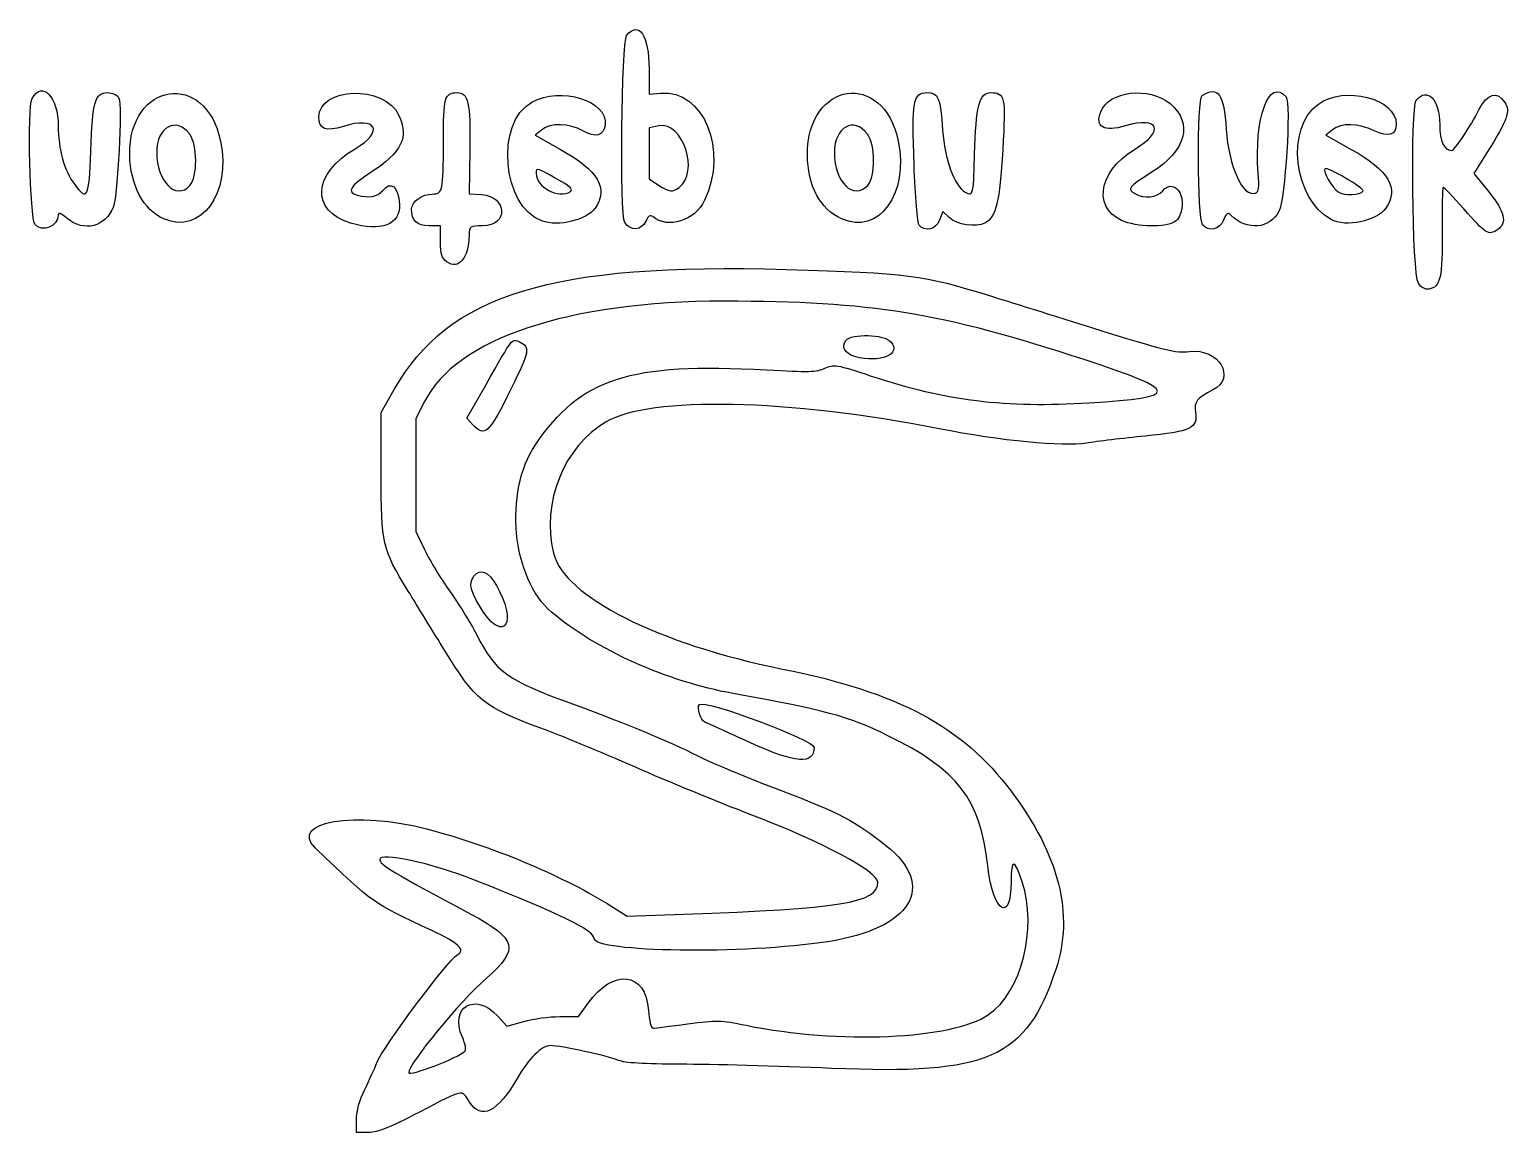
# Model space of a CAD drawing. Header units: millimetres. Extents: x 9.5 to 99.1, y -76.6 to -9.8.
import ezdxf

# ---------------------------------------------------------------- set-up
doc = ezdxf.new("R2010")
doc.units = ezdxf.units.MM
doc.layers.get('0').update_dxf_attribs({"linetype": 'CONTINUOUS'})

msp = doc.modelspace()

# ---------------------------------------------------------------- linework, layer by layer
for p, q in [((47.037, -12.128), (47.037, -13.68)), ((47.037, -13.68), (47.734, -13.614)), ((40.531, -15.839), (40.129, -16.165)), ((47.633, -15.593), (47.037, -15.705)), ((47.037, -15.705), (47.037, -17.259)), ((88.452, -15.834), (88.056, -16.155)), ((40.129, -16.165), (41.673, -17.024)), ((88.056, -16.155), (89.594, -17.018)), ((36.178, -17.039), (36.138, -19.705)), ((47.037, -17.259), (47.037, -18.814)), ((97.836, -17.191), (97.03, -18.483)), ((97.03, -18.483), (97.921, -19.585)), ((47.037, -18.814), (47.608, -19.179)), ((36.138, -19.705), (36.887, -19.759)), ((64.837, -20.787), (64.64, -21.31)), ((65.222, -21.148), (64.837, -20.787)), ((34.4, -21.656), (33.704, -21.656)), ((34.4, -22.612), (34.4, -21.656)), ((35.99, -33.317), (37.137, -31.304)), ((30.808, -32.963), (31.595, -31.573)), ((30.805, -36.656), (30.808, -32.963)), ((33.428, -32.303), (32.908, -33.328)), ((32.908, -33.328), (32.908, -36.75)), ((36.367, -33.717), (35.99, -33.317)), ((32.908, -36.75), (32.908, -40.173)), ((32.908, -40.173), (33.452, -41.314)), ((44.492, -62.722), (45.721, -63.479)), ((45.721, -63.479), (49.143, -63.363)), ((42.765, -69.571), (43.344, -68.765)), ((37.858, -69.534), (38.421, -70.148)), ((41.622, -69.571), (42.765, -69.571)), ((38.421, -70.148), (39.45, -69.86)), ((29.31, -76.592), (29.31, -75.797)), ((30.041, -76.592), (29.31, -76.592))]:
    msp.add_line(p, q)
for points in [[(45.678, -10.117), (46.407, -9.195), (47.037, -10.128), (47.037, -12.128)], [(45.566, -21.458), (45.257, -21.016), (45.36, -10.518), (45.678, -10.117)], [(9.819, -21.557), (9.514, -21.19), (9.363, -14.477), (9.648, -13.945)], [(9.648, -13.945), (10.254, -12.81), (11.233, -13.837), (11.233, -15.609)], [(13.208, -17.137), (13.322, -14.076), (13.46, -13.583), (14.206, -13.583)], [(14.206, -13.583), (14.539, -13.583), (14.795, -13.703), (14.906, -13.911)], [(14.906, -13.911), (15.116, -14.303), (14.842, -19.793), (14.578, -20.488)], [(15.562, -17.356), (15.496, -12.921), (20.175, -12.21), (21.07, -16.52)], [(27.029, -15.073), (27.029, -13.218), (30.991, -13.102), (31.859, -14.932)], [(34.576, -16.587), (34.576, -13.856), (34.65, -13.583), (35.394, -13.583)], [(35.394, -13.583), (36.093, -13.583), (36.221, -14.148), (36.178, -17.039)], [(40.543, -21.358), (38.126, -20.481), (37.693, -15.408), (39.929, -14.157)], [(39.929, -14.157), (41.685, -13.175), (44.59, -14.085), (44.371, -15.549)], [(47.734, -13.614), (50.33, -13.366), (51.859, -17.092), (50.4, -20.107)], [(56.636, -17.341), (56.621, -12.879), (61.242, -12.195), (62.141, -16.526)], [(63.099, -17.971), (62.958, -14.056), (63.042, -13.583), (63.876, -13.583)], [(63.876, -13.583), (64.574, -13.583), (64.693, -13.868), (64.828, -15.865)], [(66.77, -17.331), (66.838, -14.413), (67.051, -13.583), (67.733, -13.583)], [(67.733, -13.583), (68.611, -13.583), (68.655, -13.791), (68.472, -17.044)], [(74.411, -14.74), (74.892, -13.475), (77.348, -13.187), (78.61, -14.248)], [(78.61, -14.248), (80.035, -15.445), (79.582, -17.11), (77.474, -18.424)], [(80.587, -21.602), (80.259, -21.206), (80.233, -13.965), (80.56, -13.757)], [(80.56, -13.757), (81.519, -13.144), (81.883, -13.657), (82.015, -15.803)], [(83.957, -18.463), (83.682, -15.176), (84.618, -12.604), (85.641, -13.836)], [(85.641, -13.836), (85.955, -14.214), (85.591, -20.044), (85.207, -20.786)], [(88.37, -21.277), (86.073, -20.009), (85.599, -15.696), (87.6, -14.271)], [(87.6, -14.271), (89.192, -13.137), (92.319, -13.939), (92.319, -15.481)], [(93.659, -25.134), (93.29, -24.562), (93.176, -14.47), (93.533, -14.039)], [(93.533, -14.039), (94.208, -13.227), (94.952, -13.997), (94.952, -15.508)], [(97.33, -14.618), (97.836, -13.619), (98.43, -13.455), (98.906, -14.181)], [(98.906, -14.181), (99.247, -14.701), (99.059, -15.227), (97.836, -17.191)], [(28.511, -15.628), (27.455, -15.961), (27.029, -15.801), (27.029, -15.073)], [(31.859, -14.932), (32.505, -16.294), (32.066, -17.193), (30.144, -18.445)], [(75.899, -15.597), (74.586, -15.978), (74.056, -15.674), (74.411, -14.74)], [(95.685, -17.088), (95.848, -17.095), (96.798, -15.669), (97.33, -14.618)], [(11.233, -15.609), (11.233, -17.007), (11.598, -18.304), (12.231, -19.155)], [(19.201, -16.098), (18.395, -15.011), (17.2, -15.665), (17.2, -17.193)], [(19.207, -19.212), (19.685, -18.684), (19.681, -16.747), (19.201, -16.098)], [(29.222, -16.986), (31.02, -15.934), (30.526, -14.992), (28.511, -15.628)], [(43.029, -15.902), (42.174, -15.421), (41.081, -15.394), (40.531, -15.839)], [(44.371, -15.549), (44.273, -16.211), (43.8, -16.335), (43.029, -15.902)], [(48.855, -19.327), (50.103, -18.415), (49.09, -15.32), (47.633, -15.593)], [(60.271, -16.098), (59.46, -15.004), (58.27, -15.665), (58.27, -17.21)], [(60.288, -19.199), (60.772, -18.664), (60.761, -16.76), (60.271, -16.098)], [(64.828, -15.865), (64.945, -17.614), (65.535, -19.224), (66.203, -19.623)], [(76.465, -17.018), (78.328, -15.898), (77.969, -14.995), (75.899, -15.597)], [(82.015, -15.803), (82.154, -18.059), (83.028, -19.962), (83.79, -19.669)], [(90.988, -15.895), (90.024, -15.427), (88.986, -15.402), (88.452, -15.834)], [(92.319, -15.481), (92.319, -16.167), (91.849, -16.313), (90.988, -15.895)], [(94.952, -15.508), (94.952, -16.556), (95.188, -17.064), (95.685, -17.088)], [(21.07, -16.52), (21.728, -19.688), (19.884, -22.216), (17.63, -21.234)], [(28.949, -21.49), (26.506, -20.749), (26.642, -18.495), (29.222, -16.986)], [(33.894, -19.726), (34.536, -19.726), (34.576, -19.543), (34.576, -16.587)], [(62.141, -16.526), (62.799, -19.697), (60.95, -22.233), (58.709, -21.232)], [(12.231, -19.155), (12.999, -20.189), (13.103, -19.973), (13.208, -17.137)], [(17.63, -21.234), (16.404, -20.7), (15.59, -19.173), (15.562, -17.356)], [(17.2, -17.193), (17.2, -18.964), (18.368, -20.139), (19.207, -19.212)], [(41.673, -17.024), (43.961, -18.297), (44.603, -19.389), (43.767, -20.583)], [(58.709, -21.232), (57.4, -20.648), (56.641, -19.224), (56.636, -17.341)], [(58.27, -17.21), (58.27, -19.004), (59.43, -20.147), (60.288, -19.199)], [(66.203, -19.623), (66.671, -19.902), (66.714, -19.73), (66.77, -17.331)], [(68.472, -17.044), (68.294, -20.205), (68.07, -21.12), (67.386, -21.487)], [(76.055, -21.464), (73.893, -20.838), (74.114, -18.432), (76.465, -17.018)], [(89.594, -17.018), (91.877, -18.299), (92.516, -19.392), (91.682, -20.583)], [(30.144, -18.445), (28.904, -19.252), (28.692, -19.613), (29.354, -19.791)], [(41.742, -18.985), (40.231, -18.111), (40.192, -18.098), (40.192, -18.466)], [(40.192, -18.466), (40.192, -19.308), (41.546, -20.03), (42.268, -19.573)], [(63.4, -21.613), (63.302, -21.492), (63.166, -19.853), (63.099, -17.971)], [(77.474, -18.424), (76.086, -19.289), (75.978, -19.434), (76.511, -19.72)], [(83.79, -19.669), (83.995, -19.59), (84.03, -19.338), (83.957, -18.463)], [(87.997, -18.198), (87.852, -18.343), (88.42, -19.329), (88.804, -19.598)], [(90.307, -19.541), (90.408, -19.377), (88.138, -18.057), (87.997, -18.198)], [(29.354, -19.791), (30.095, -19.989), (30.57, -19.902), (30.895, -19.506)], [(30.895, -19.506), (31.395, -18.898), (31.84, -19.269), (31.91, -20.352)], [(42.268, -19.573), (42.438, -19.465), (42.294, -19.305), (41.742, -18.985)], [(47.608, -19.179), (48.276, -19.607), (48.444, -19.627), (48.855, -19.327)], [(76.511, -19.72), (77.056, -20.012), (77.823, -19.932), (78.149, -19.55)], [(78.149, -19.55), (78.972, -18.59), (79.816, -20.184), (79.058, -21.266)], [(88.804, -19.598), (89.157, -19.845), (90.142, -19.808), (90.307, -19.541)], [(95.157, -19.331), (95.11, -19.356), (95.086, -20.54), (95.103, -21.964)], [(96.419, -20.631), (95.772, -19.892), (95.204, -19.307), (95.157, -19.331)], [(97.921, -19.585), (98.91, -20.806), (99.058, -21.465), (98.442, -21.897)], [(14.578, -20.488), (14.11, -21.72), (12.788, -22.056), (11.773, -21.202)], [(31.91, -20.352), (31.989, -21.579), (30.777, -22.045), (28.949, -21.49)], [(32.645, -20.625), (32.645, -20.182), (33.279, -19.726), (33.894, -19.726)], [(36.887, -19.759), (38.472, -19.874), (38.53, -21.656), (36.949, -21.656)], [(43.767, -20.583), (43.26, -21.306), (41.541, -21.719), (40.543, -21.358)], [(50.4, -20.107), (49.793, -21.36), (48.191, -21.865), (47.261, -21.096)], [(91.682, -20.583), (91.132, -21.368), (89.25, -21.762), (88.37, -21.277)], [(11.233, -21.014), (11.233, -21.697), (10.249, -22.075), (9.819, -21.557)], [(11.773, -21.202), (11.373, -20.865), (11.233, -20.817), (11.233, -21.014)], [(33.704, -21.656), (32.97, -21.656), (32.645, -21.34), (32.645, -20.625)], [(46.838, -21.375), (46.58, -21.942), (45.935, -21.984), (45.566, -21.458)], [(47.261, -21.096), (47.105, -20.967), (46.989, -21.044), (46.838, -21.375)], [(64.64, -21.31), (64.428, -21.872), (63.746, -22.039), (63.4, -21.613)], [(67.386, -21.487), (66.853, -21.772), (65.693, -21.591), (65.222, -21.148)], [(79.058, -21.266), (78.757, -21.696), (77.207, -21.797), (76.055, -21.464)], [(81.85, -21.309), (81.611, -21.877), (80.944, -22.032), (80.587, -21.602)], [(82.324, -21.037), (82.103, -20.817), (82.041, -20.853), (81.85, -21.309)], [(85.207, -20.786), (84.662, -21.839), (83.256, -21.962), (82.324, -21.037)], [(98.442, -21.897), (97.923, -22.26), (97.751, -22.151), (96.419, -20.631)], [(36.138, -22.227), (36.095, -23.624), (35.498, -24.336), (34.787, -23.838)], [(36.949, -21.656), (36.174, -21.656), (36.155, -21.67), (36.138, -22.227)], [(95.103, -21.964), (95.136, -24.752), (94.992, -25.385), (94.3, -25.485)], [(34.787, -23.838), (34.469, -23.615), (34.4, -23.398), (34.4, -22.612)], [(31.595, -31.573), (34.87, -25.789), (41.12, -23.876), (55.374, -24.296)], [(55.374, -24.296), (62.709, -24.512), (63.659, -24.634), (67.66, -25.879)], [(67.66, -25.879), (68.239, -26.059), (70.994, -26.92), (73.782, -27.792)], [(94.3, -25.485), (94.056, -25.52), (93.827, -25.394), (93.659, -25.134)], [(51.6, -26.222), (42.158, -26.218), (35.358, -28.494), (33.428, -32.303)], [(73.408, -29.763), (64.766, -26.92), (60.494, -26.226), (51.6, -26.222)], [(37.137, -31.304), (38.828, -28.335), (38.715, -28.476), (39.228, -28.709)], [(59.515, -29.577), (58.925, -29.412), (58.666, -28.958), (58.959, -28.604)], [(58.959, -28.604), (59.323, -28.166), (61.277, -28.218), (61.692, -28.677)], [(73.782, -27.792), (78.386, -29.231), (78.939, -29.366), (79.796, -29.266)], [(39.228, -28.709), (39.842, -28.989), (39.793, -29.243), (38.685, -31.503)], [(61.692, -28.677), (62.38, -29.437), (61.021, -29.998), (59.515, -29.577)], [(79.796, -29.266), (81.567, -29.057), (82.651, -30.865), (81.197, -31.601)], [(40.15, -34.926), (42.888, -30.875), (45.834, -29.918), (54.145, -30.382)], [(54.145, -30.382), (56.688, -30.524), (57.213, -30.509), (57.699, -30.283)], [(57.699, -30.283), (58.243, -30.028), (58.368, -30.049), (60.507, -30.754)], [(73.715, -32.376), (79.298, -32.031), (79.258, -31.689), (73.408, -29.763)], [(60.507, -30.754), (65.062, -32.256), (68.611, -32.692), (73.715, -32.376)], [(38.685, -31.503), (37.335, -34.259), (37.093, -34.49), (36.367, -33.717)], [(81.197, -31.601), (80.254, -32.078), (80.051, -32.339), (80.15, -32.95)], [(64.614, -33.949), (55.528, -32.15), (47.086, -31.975), (44.43, -33.53)], [(80.15, -32.95), (80.308, -33.919), (79.874, -34.125), (77.1, -34.397)], [(44.43, -33.53), (41.872, -35.029), (40.511, -38.429), (41.245, -41.487)], [(73.539, -34.822), (72.106, -35.057), (68.358, -34.69), (64.614, -33.949)], [(41.124, -45.061), (38.725, -43.025), (38.22, -37.781), (40.15, -34.926)], [(77.1, -34.397), (75.769, -34.527), (74.167, -34.719), (73.539, -34.822)], [(32.442, -43.784), (30.858, -41.209), (30.802, -40.965), (30.805, -36.656)], [(33.452, -41.314), (33.751, -41.941), (34.422, -43.047), (34.944, -43.772)], [(41.245, -41.487), (41.872, -44.103), (47.583, -46.993), (55.124, -48.509)], [(36.793, -44.742), (36.12, -43.591), (36.075, -43.149), (36.59, -42.722)], [(36.59, -42.722), (36.98, -42.398), (37.471, -42.779), (37.981, -43.802)], [(34.646, -47.369), (33.993, -46.307), (33.001, -44.694), (32.442, -43.784)], [(34.944, -43.772), (35.465, -44.497), (36.198, -45.682), (36.573, -46.405)], [(37.981, -43.802), (39.081, -46.009), (38.023, -46.845), (36.793, -44.742)], [(52.127, -49.989), (48.139, -49.279), (43.809, -47.339), (41.124, -45.061)], [(36.573, -46.405), (37.776, -48.727), (38.342, -49.135), (42.452, -50.645)], [(40.479, -52.093), (37.014, -50.82), (36.522, -50.421), (34.646, -47.369)], [(55.124, -48.509), (62.18, -49.928), (66.012, -51.976), (68.979, -55.913)], [(61.517, -52.549), (59.104, -51.372), (57.625, -50.968), (52.127, -49.989)], [(42.452, -50.645), (45.759, -51.86), (48.267, -52.9), (49.991, -53.77)], [(50.414, -51.727), (50.164, -51.617), (49.922, -50.832), (50.087, -50.666)], [(50.087, -50.666), (50.415, -50.338), (57.037, -52.807), (57.04, -53.259)], [(53.18, -52.978), (51.78, -52.343), (50.536, -51.78), (50.414, -51.727)], [(46.175, -54.445), (44.188, -53.572), (41.624, -52.513), (40.479, -52.093)], [(67.567, -60.445), (67.123, -56.41), (65.744, -54.611), (61.517, -52.549)], [(57.04, -53.259), (57.048, -54.313), (55.945, -54.233), (53.18, -52.978)], [(53.108, -57.297), (51.282, -56.602), (48.162, -55.319), (46.175, -54.445)], [(49.991, -53.77), (50.796, -54.176), (53.07, -55.124), (55.046, -55.877)], [(55.046, -55.877), (58.571, -57.221), (59.531, -57.724), (61.395, -59.203)], [(68.979, -55.913), (71.898, -59.787), (72.802, -63.396), (71.688, -66.718)], [(60.902, -61.435), (60.902, -60.774), (57.505, -58.971), (53.108, -57.297)], [(26.819, -59.361), (25.138, -57.76), (29.28, -57.06), (33.624, -58.212)], [(33.624, -58.212), (37.464, -59.229), (41.622, -60.955), (44.492, -62.722)], [(33.917, -64.381), (30.115, -62.586), (30.475, -62.841), (26.819, -59.361)], [(36.458, -61.3), (33.822, -60.259), (30.714, -59.585), (30.714, -60.053)], [(61.395, -59.203), (64.514, -61.677), (62.957, -64.247), (57.863, -65.034)], [(30.714, -60.053), (30.714, -60.363), (31.44, -60.798), (36.241, -63.364)], [(68.976, -61.388), (68.976, -63.984), (67.876, -63.247), (67.567, -60.445)], [(69.653, -61.414), (69.179, -59.97), (68.976, -59.962), (68.976, -61.388)], [(43.702, -64.836), (43.702, -64.344), (41.73, -63.382), (36.458, -61.3)], [(49.143, -63.363), (58.652, -63.042), (60.902, -62.673), (60.902, -61.435)], [(67.61, -69.451), (69.605, -68.087), (70.582, -64.242), (69.653, -61.414)], [(36.241, -63.364), (39.04, -64.86), (39.193, -65.476), (37.199, -67.225)], [(35.45, -65.8), (35.918, -65.511), (35.51, -65.133), (33.917, -64.381)], [(57.863, -65.034), (52.826, -65.812), (43.702, -65.684), (43.702, -64.836)], [(30.541, -72.379), (30.912, -71.417), (34.807, -66.197), (35.45, -65.8)], [(71.688, -66.718), (69.873, -72.127), (67.651, -73.106), (58.094, -72.71)], [(37.199, -67.225), (35.565, -68.658), (32.47, -72.423), (32.47, -72.977)], [(43.344, -68.765), (44.886, -66.618), (46.831, -66.846), (47.001, -69.194)], [(35.724, -70.816), (34.906, -69.003), (36.496, -68.048), (37.858, -69.534)], [(39.45, -69.86), (40.015, -69.701), (40.993, -69.571), (41.622, -69.571)], [(47.001, -69.194), (47.048, -69.836), (47.16, -70.272), (47.278, -70.27)], [(49.377, -70.013), (51.148, -69.778), (51.389, -69.783), (52.92, -70.098)], [(52.92, -70.098), (58.551, -71.257), (65.412, -70.955), (67.61, -69.451)], [(47.278, -70.27), (47.387, -70.268), (48.331, -70.152), (49.377, -70.013)], [(35.878, -71.67), (35.975, -71.576), (35.914, -71.237), (35.724, -70.816)], [(41.06, -71.329), (40.527, -71.326), (39.751, -72.092), (39.049, -73.314)], [(45.194, -72.225), (44.56, -71.955), (41.689, -71.333), (41.06, -71.329)], [(29.807, -73.998), (30.08, -73.445), (30.41, -72.717), (30.541, -72.379)], [(32.47, -72.977), (32.47, -73.223), (35.462, -72.076), (35.878, -71.67)], [(48.968, -72.458), (46.743, -72.452), (45.555, -72.379), (45.194, -72.225)], [(58.094, -72.71), (54.861, -72.577), (50.753, -72.463), (48.968, -72.458)], [(39.049, -73.314), (37.872, -75.366), (36.85, -75.872), (36.155, -74.749)], [(29.31, -75.797), (29.31, -75.278), (29.483, -74.653), (29.807, -73.998)], [(36.155, -74.749), (35.672, -73.967), (35.863, -73.928), (33.12, -75.363)], [(33.12, -75.363), (31.307, -76.311), (30.606, -76.592), (30.041, -76.592)]]:
    msp.add_open_spline(points, degree=3)

doc.saveas('drawing.dxf')
